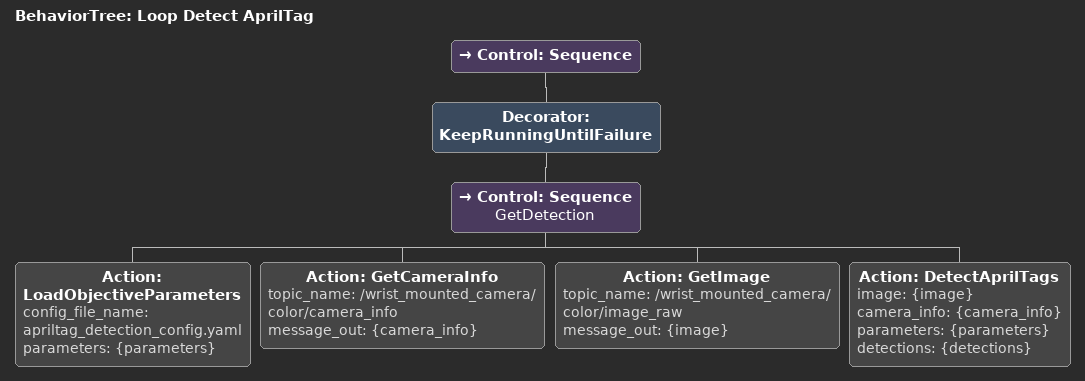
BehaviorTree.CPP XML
<?xml version='1.0' encoding='UTF-8'?>
<root BTCPP_format="4" main_tree_to_execute="Loop Detect AprilTag">
  <BehaviorTree ID="Loop Detect AprilTag" _description="Loops finding April Tag markers until failure.">
    <Control ID="Sequence">
      <!-- Keep executing until failure -->
      <Decorator ID="KeepRunningUntilFailure">
        <Control ID="Sequence" name="GetDetection">
          <Action ID="LoadObjectiveParameters" config_file_name="apriltag_detection_config.yaml" parameters="{parameters}"/>
          <Action ID="GetCameraInfo" topic_name="/wrist_mounted_camera/color/camera_info" message_out="{camera_info}"/>
          <Action ID="GetImage" topic_name="/wrist_mounted_camera/color/image_raw" message_out="{image}"/>
          <Action ID="DetectAprilTags" image="{image}" camera_info="{camera_info}" parameters="{parameters}" detections="{detections}"/>
        </Control>
      </Decorator>
    </Control>
  </BehaviorTree>
</root>
